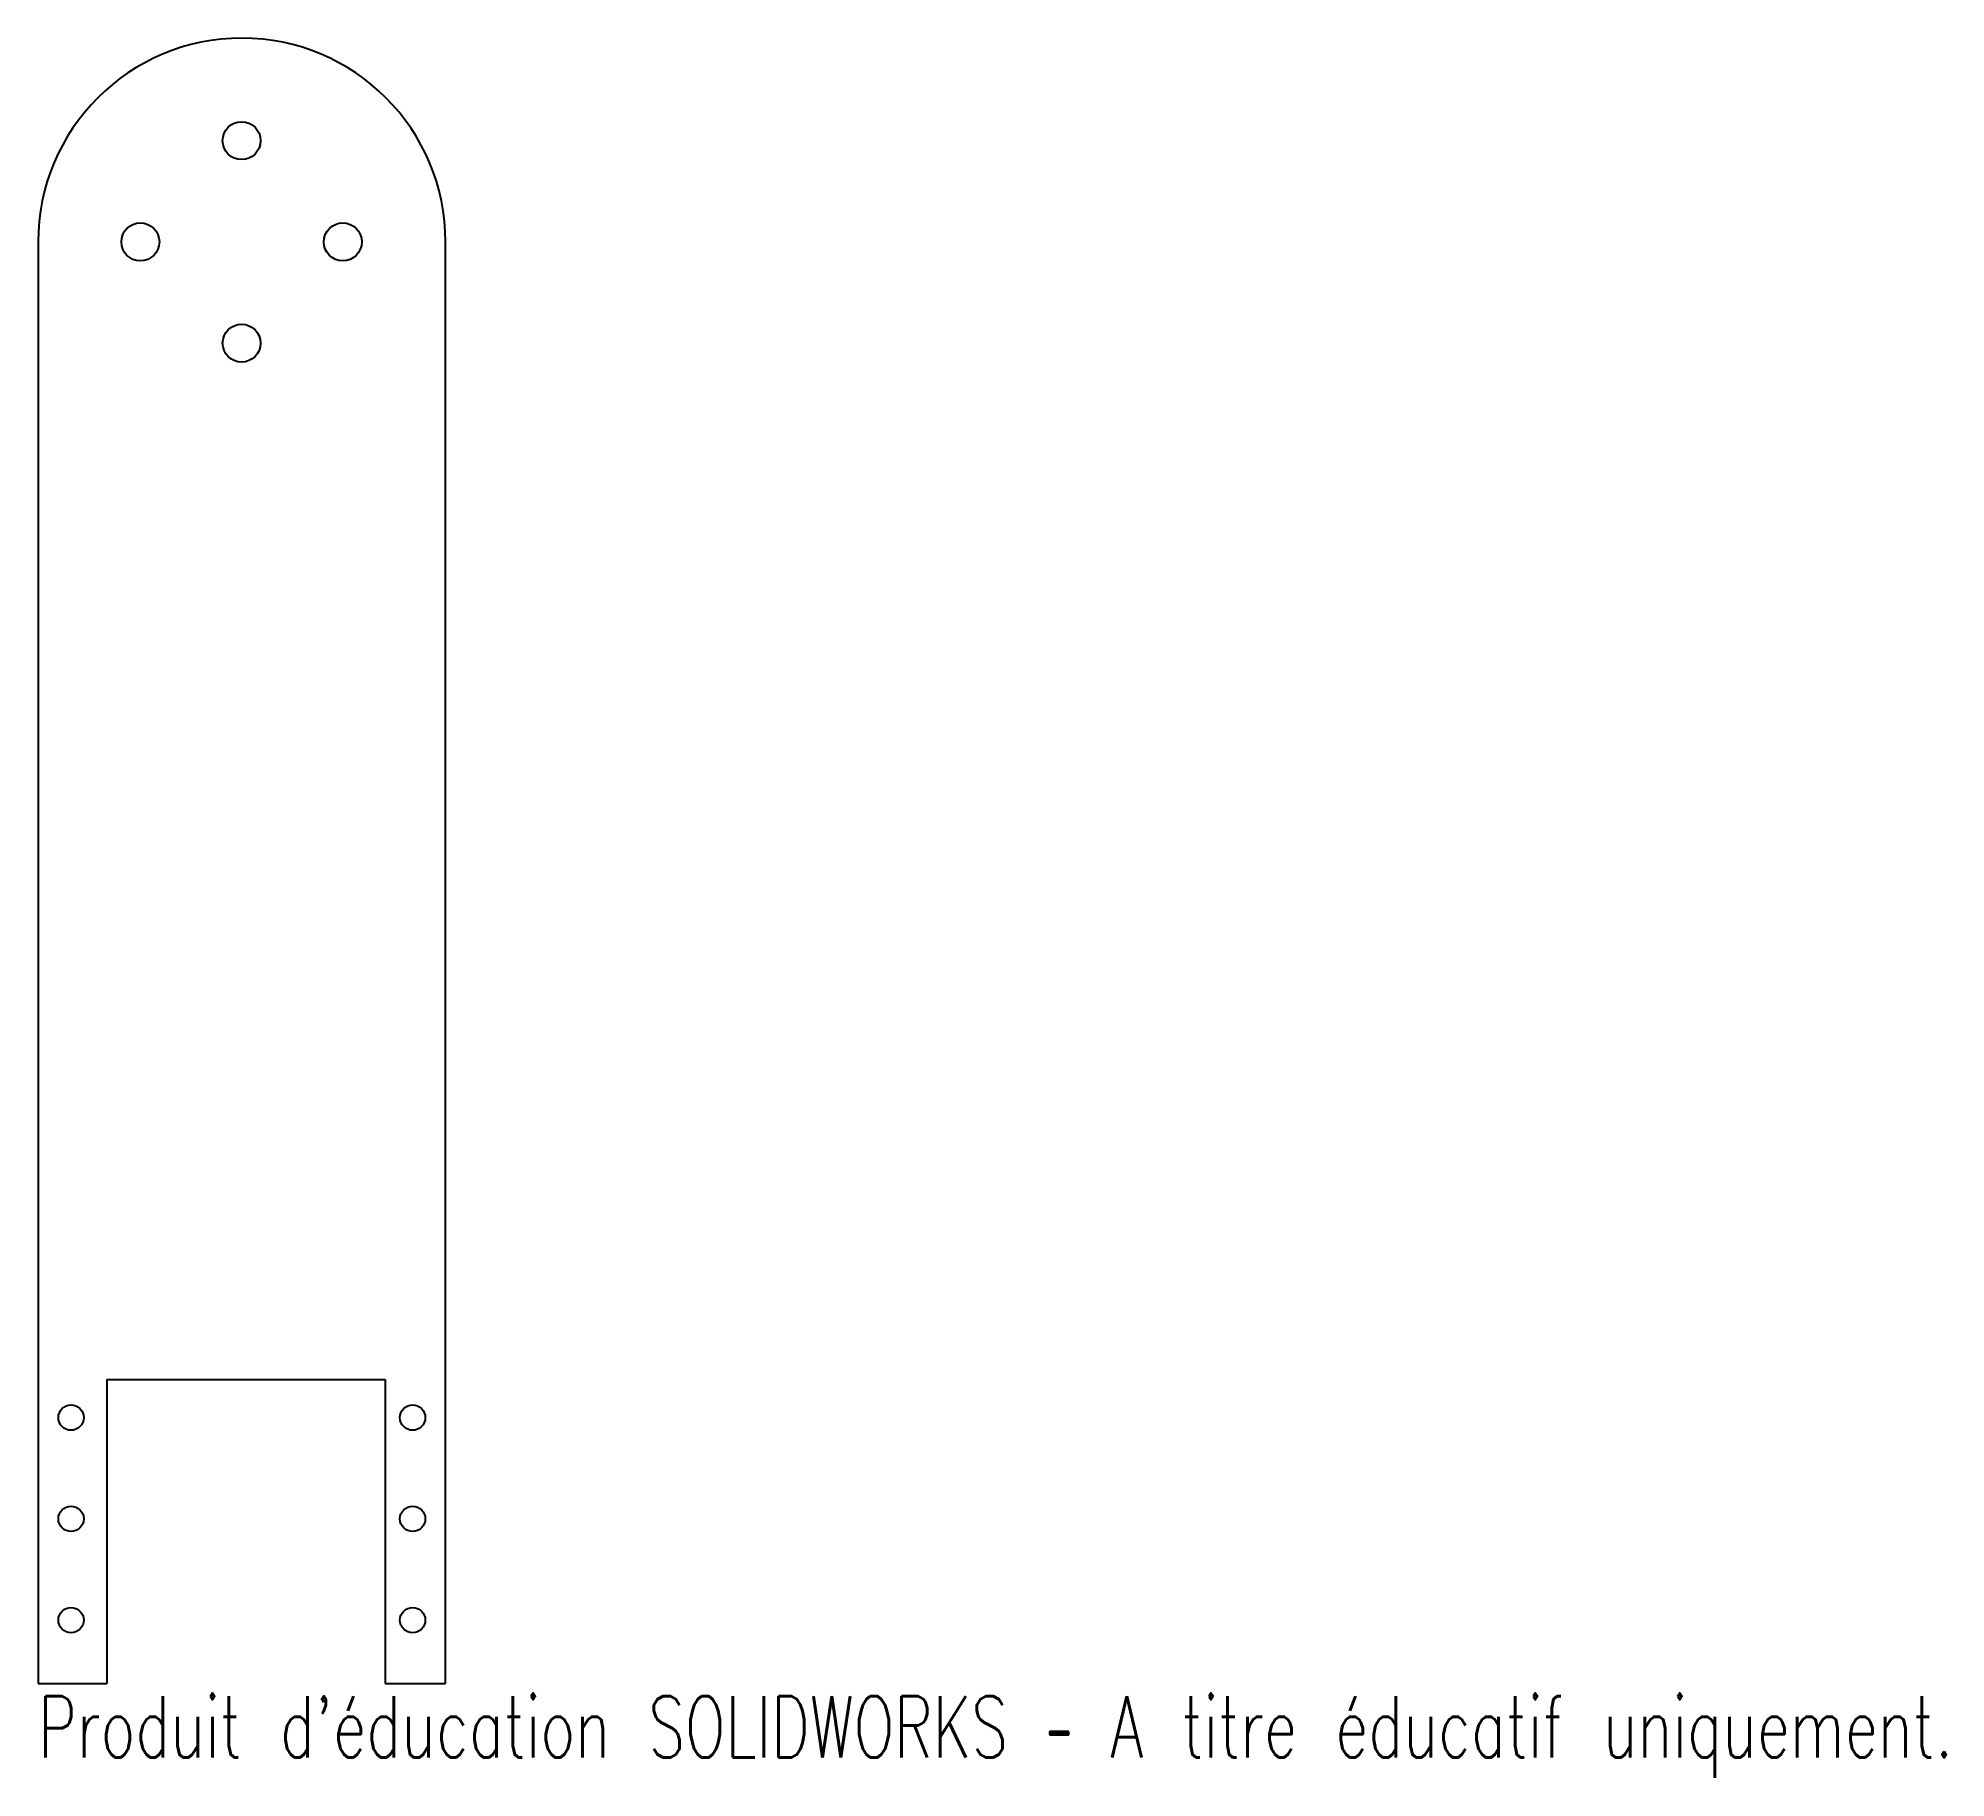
# Model space of a CAD drawing. Header units: millimetres. Extents: x -16 to 135, y -121 to 16.
import ezdxf

# ---------------------------------------------------------------- set-up
doc = ezdxf.new("R2010")
doc.units = ezdxf.units.MM
doc.styles.add('SLDTEXTSTYLE0', font='TXT', dxfattribs={"width": 0.7, "bigfont": 'bigfont'})

msp = doc.modelspace()

# ---------------------------------------------------------------- linework, layer by layer
at = {"color": 7, "linetype": 'Continuous', "lineweight": 25}
for p, q in [((-16.1, 0), (-16.1, -113.9)), ((16.1, -113.9), (16.1, 0)), ((-10.68, -89.9), (11.32, -89.9)), ((-10.68, -89.9), (-10.68, -113.9)), ((11.32, -89.9), (11.32, -113.9)), ((-16.1, -113.9), (-10.68, -113.9)), ((11.32, -113.9), (16.1, -113.9))]:
    msp.add_line(p, q, dxfattribs=at)
for centre, radius in [((-0.02, 8), 1.5), ((-8.02, 0), 1.5), ((7.98, 0), 1.5), ((-0.02, -8), 1.5), ((-13.5, -92.9), 1), ((13.5, -92.9), 1), ((-13.5, -100.9), 1), ((13.5, -100.9), 1), ((-13.5, -108.9), 1), ((13.5, -108.9), 1)]:
    msp.add_circle(centre, radius, dxfattribs=at)
msp.add_arc((0, 0), 16.1, 0, 180, dxfattribs=at)

# ---------------------------------------------------------------- texts
at = {"color": 7, "linetype": 'Continuous', "insert": (-16.1, -114.92), "char_height": 4.8336, "attachment_point": 1, "style": 'SLDTEXTSTYLE0'}
msp.add_mtext("Produit d'éducation SOLIDWORKS – A titre éducatif uniquement.", dxfattribs=at)

doc.saveas('drawing.dxf')
